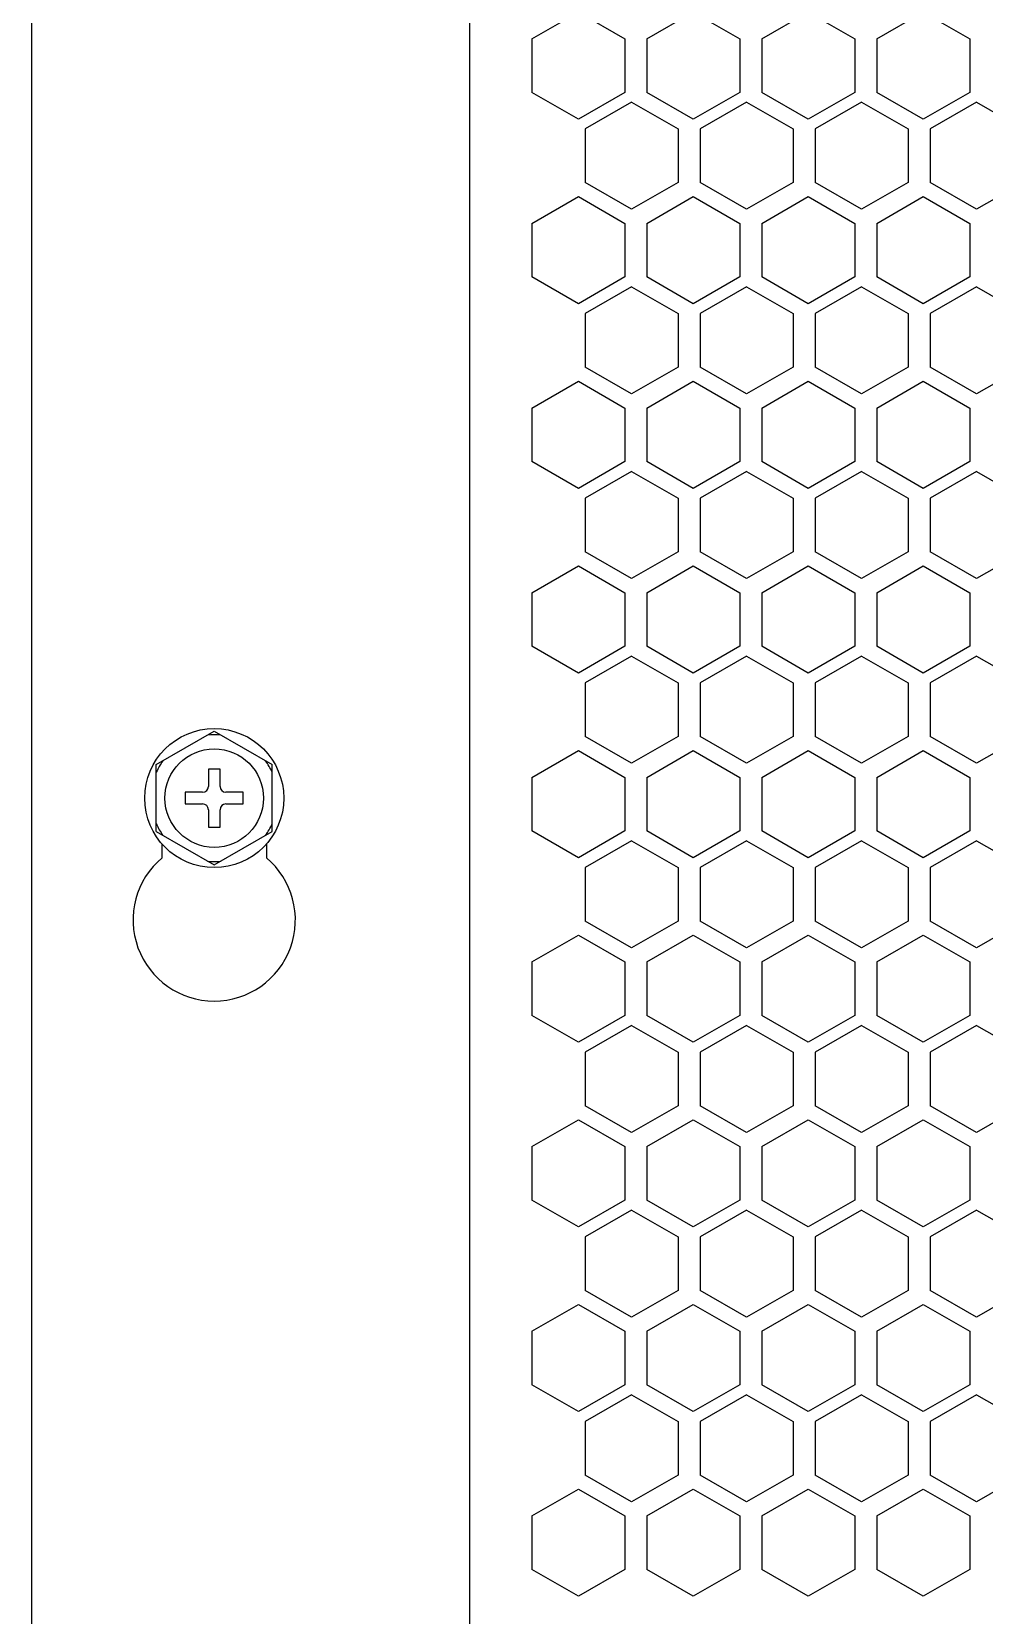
# Model space of a CAD drawing. Header units: millimetres. Extents: x 55614 to 110757, y -66981 to -47484.
# Drawn here: x 78580.1 to 78662.3, y -50470.4 to -50333.7 of the extents above; entities that cross this region are included whole.
import ezdxf

# ---------------------------------------------------------------- set-up
doc = ezdxf.new("R2010")
doc.units = ezdxf.units.MM
doc.layers.add('2401-00437-S-M6-16HWM_0', color=7, linetype='Continuous')
doc.layers.add('4215-0412-2-1_0', color=7, linetype='Continuous')
doc.layers.add('THICK', color=7, linetype='Continuous', lineweight=0)

# ---------------------------------------------------------------- blocks, each defined once
blk = doc.blocks.new('RU67I6756')
at = {"layer": '2401-00437-S-M6-16HWM_0', "color": 0, "linetype": 'Continuous'}
for p, q in [((25291.73, 16393.56), (25296.73, 16396.45)), ((25296.73, 16396.45), (25301.73, 16393.56)), ((25291.73, 16387.79), (25291.73, 16393.56)), ((25296.23, 16393.17), (25296.23, 16391.67)), ((25297.23, 16393.17), (25296.23, 16393.17)), ((25297.23, 16391.67), (25297.23, 16393.17)), ((25301.73, 16387.79), (25301.73, 16393.56)), ((25294.23, 16391.17), (25294.23, 16390.17)), ((25295.73, 16391.17), (25294.23, 16391.17)), ((25294.23, 16390.17), (25295.73, 16390.17)), ((25299.23, 16391.17), (25297.73, 16391.17)), ((25297.73, 16390.17), (25299.23, 16390.17)), ((25299.23, 16390.17), (25299.23, 16391.17)), ((25296.23, 16389.67), (25296.23, 16388.17)), ((25297.23, 16388.17), (25297.23, 16389.67)), ((25291.73, 16387.79), (25296.73, 16384.9)), ((25296.23, 16388.17), (25297.23, 16388.17)), ((25296.73, 16384.9), (25301.73, 16387.79))]:
    blk.add_line(p, q, dxfattribs=at)
for radius in [6, 4.25]:
    blk.add_circle((25296.73, 16390.67), radius, dxfattribs=at)
for centre, radius, start, end in [((25296.73, 16390.67), 5.47, 84.0076, 95.9924), ((25296.73, 16390.67), 5.47, 144.0076, 155.9924), ((25296.73, 16390.67), 5.47, 24.0076, 35.9924), ((25295.73, 16391.67), 0.5, 270, 0), ((25297.73, 16391.67), 0.5, 180, 270), ((25295.73, 16389.67), 0.5, 0, 90), ((25297.73, 16389.67), 0.5, 90, 180), ((25296.73, 16390.67), 5.47, 204.0076, 215.9924), ((25296.73, 16390.67), 5.47, 324.0076, 335.9924), ((25296.73, 16390.67), 5.47, 264.0076, 275.9924)]:
    blk.add_arc(centre, radius, start, end, dxfattribs=at)
at = {"layer": '4215-0412-2-1_0', "color": 0, "linetype": 'Continuous'}
for p, q in [((25318.78, 16291.35), (25318.78, 16587.95)), ((25280.98, 16294.35), (25280.98, 16584.95)), ((25324.14, 16456.18), (25328.14, 16458.49)), ((25328.14, 16458.49), (25332.15, 16456.18)), ((25334.06, 16456.18), (25338.06, 16458.49)), ((25338.06, 16458.49), (25342.07, 16456.18)), ((25343.98, 16456.18), (25347.98, 16458.49)), ((25347.98, 16458.49), (25351.99, 16456.18)), ((25353.9, 16456.18), (25357.9, 16458.49)), ((25357.9, 16458.49), (25361.91, 16456.18)), ((25324.14, 16456.18), (25324.14, 16451.56)), ((25332.15, 16456.18), (25332.15, 16451.56)), ((25334.06, 16456.18), (25334.06, 16451.56)), ((25342.07, 16456.18), (25342.07, 16451.56)), ((25343.98, 16456.18), (25343.98, 16451.56)), ((25351.99, 16456.18), (25351.99, 16451.56)), ((25353.9, 16456.18), (25353.9, 16451.56)), ((25361.91, 16456.18), (25361.91, 16451.56)), ((25328.14, 16449.25), (25324.14, 16451.56)), ((25332.15, 16451.56), (25328.14, 16449.25)), ((25332.74, 16450.71), (25328.74, 16448.4)), ((25332.74, 16450.71), (25336.75, 16448.4)), ((25338.06, 16449.25), (25334.06, 16451.56)), ((25342.07, 16451.56), (25338.06, 16449.25)), ((25342.66, 16450.71), (25338.66, 16448.4)), ((25342.66, 16450.71), (25346.67, 16448.4)), ((25347.98, 16449.25), (25343.98, 16451.56)), ((25351.99, 16451.56), (25347.98, 16449.25)), ((25352.58, 16450.71), (25348.58, 16448.4)), ((25352.58, 16450.71), (25356.59, 16448.4)), ((25357.9, 16449.25), (25353.9, 16451.56)), ((25361.91, 16451.56), (25357.9, 16449.25)), ((25362.5, 16450.71), (25358.5, 16448.4)), ((25362.5, 16450.71), (25366.51, 16448.4)), ((25328.74, 16448.4), (25328.74, 16443.78)), ((25336.75, 16448.4), (25336.75, 16443.78)), ((25338.66, 16448.4), (25338.66, 16443.78)), ((25346.67, 16448.4), (25346.67, 16443.78)), ((25348.58, 16448.4), (25348.58, 16443.78)), ((25356.59, 16448.4), (25356.59, 16443.78)), ((25358.5, 16448.4), (25358.5, 16443.78)), ((25332.74, 16441.47), (25328.74, 16443.78)), ((25336.75, 16443.78), (25332.74, 16441.47)), ((25342.66, 16441.47), (25338.66, 16443.78)), ((25346.67, 16443.78), (25342.66, 16441.47)), ((25352.58, 16441.47), (25348.58, 16443.78)), ((25356.59, 16443.78), (25352.58, 16441.47)), ((25362.5, 16441.47), (25358.5, 16443.78)), ((25366.51, 16443.78), (25362.5, 16441.47)), ((25324.14, 16440.25), (25328.14, 16442.56)), ((25328.14, 16442.56), (25332.15, 16440.25)), ((25334.06, 16440.25), (25338.06, 16442.56)), ((25338.06, 16442.56), (25342.07, 16440.25)), ((25343.98, 16440.25), (25347.98, 16442.56)), ((25347.98, 16442.56), (25351.99, 16440.25)), ((25353.9, 16440.25), (25357.9, 16442.56)), ((25357.9, 16442.56), (25361.91, 16440.25)), ((25324.14, 16440.25), (25324.14, 16435.63)), ((25332.15, 16440.25), (25332.15, 16435.63)), ((25334.06, 16440.25), (25334.06, 16435.63)), ((25342.07, 16440.25), (25342.07, 16435.63)), ((25343.98, 16440.25), (25343.98, 16435.63)), ((25351.99, 16440.25), (25351.99, 16435.63)), ((25353.9, 16440.25), (25353.9, 16435.63)), ((25361.91, 16440.25), (25361.91, 16435.63)), ((25328.14, 16433.32), (25324.14, 16435.63)), ((25332.15, 16435.63), (25328.14, 16433.32)), ((25338.06, 16433.32), (25334.06, 16435.63)), ((25342.07, 16435.63), (25338.06, 16433.32)), ((25347.98, 16433.32), (25343.98, 16435.63)), ((25351.99, 16435.63), (25347.98, 16433.32)), ((25357.9, 16433.32), (25353.9, 16435.63)), ((25361.91, 16435.63), (25357.9, 16433.32)), ((25332.74, 16434.78), (25328.74, 16432.47)), ((25332.74, 16434.78), (25336.75, 16432.47)), ((25342.66, 16434.78), (25338.66, 16432.47)), ((25342.66, 16434.78), (25346.67, 16432.47)), ((25352.58, 16434.78), (25348.58, 16432.47)), ((25352.58, 16434.78), (25356.59, 16432.47)), ((25362.5, 16434.78), (25358.5, 16432.47)), ((25362.5, 16434.78), (25366.51, 16432.47)), ((25328.74, 16432.47), (25328.74, 16427.85)), ((25336.75, 16432.47), (25336.75, 16427.85)), ((25338.66, 16432.47), (25338.66, 16427.85)), ((25346.67, 16432.47), (25346.67, 16427.85)), ((25348.58, 16432.47), (25348.58, 16427.85)), ((25356.59, 16432.47), (25356.59, 16427.85)), ((25358.5, 16432.47), (25358.5, 16427.85)), ((25332.74, 16425.54), (25328.74, 16427.85)), ((25336.75, 16427.85), (25332.74, 16425.54)), ((25342.66, 16425.54), (25338.66, 16427.85)), ((25346.67, 16427.85), (25342.66, 16425.54)), ((25352.58, 16425.54), (25348.58, 16427.85)), ((25356.59, 16427.85), (25352.58, 16425.54)), ((25362.5, 16425.54), (25358.5, 16427.85)), ((25366.51, 16427.85), (25362.5, 16425.54)), ((25324.14, 16424.32), (25328.14, 16426.63)), ((25328.14, 16426.63), (25332.15, 16424.32)), ((25334.06, 16424.32), (25338.06, 16426.63)), ((25338.06, 16426.63), (25342.07, 16424.32)), ((25343.98, 16424.32), (25347.98, 16426.63)), ((25347.98, 16426.63), (25351.99, 16424.32)), ((25353.9, 16424.32), (25357.9, 16426.63)), ((25357.9, 16426.63), (25361.91, 16424.32)), ((25324.14, 16424.32), (25324.14, 16419.7)), ((25332.15, 16424.32), (25332.15, 16419.7)), ((25334.06, 16424.32), (25334.06, 16419.7)), ((25342.07, 16424.32), (25342.07, 16419.7)), ((25343.98, 16424.32), (25343.98, 16419.7)), ((25351.99, 16424.32), (25351.99, 16419.7)), ((25353.9, 16424.32), (25353.9, 16419.7)), ((25361.91, 16424.32), (25361.91, 16419.7)), ((25328.14, 16417.39), (25324.14, 16419.7)), ((25332.15, 16419.7), (25328.14, 16417.39)), ((25332.74, 16418.85), (25328.74, 16416.54)), ((25332.74, 16418.85), (25336.75, 16416.54)), ((25338.06, 16417.39), (25334.06, 16419.7)), ((25342.07, 16419.7), (25338.06, 16417.39)), ((25342.66, 16418.85), (25338.66, 16416.54)), ((25342.66, 16418.85), (25346.67, 16416.54)), ((25347.98, 16417.39), (25343.98, 16419.7)), ((25351.99, 16419.7), (25347.98, 16417.39)), ((25352.58, 16418.85), (25348.58, 16416.54)), ((25352.58, 16418.85), (25356.59, 16416.54)), ((25357.9, 16417.39), (25353.9, 16419.7)), ((25361.91, 16419.7), (25357.9, 16417.39)), ((25362.5, 16418.85), (25358.5, 16416.54)), ((25362.5, 16418.85), (25366.51, 16416.54)), ((25328.74, 16416.54), (25328.74, 16411.92)), ((25336.75, 16416.54), (25336.75, 16411.92)), ((25338.66, 16416.54), (25338.66, 16411.92)), ((25346.67, 16416.54), (25346.67, 16411.92)), ((25348.58, 16416.54), (25348.58, 16411.92)), ((25356.59, 16416.54), (25356.59, 16411.92)), ((25358.5, 16416.54), (25358.5, 16411.92)), ((25324.14, 16408.39), (25328.14, 16410.7)), ((25328.14, 16410.7), (25332.15, 16408.39)), ((25332.74, 16409.61), (25328.74, 16411.92)), ((25336.75, 16411.92), (25332.74, 16409.61)), ((25334.06, 16408.39), (25338.06, 16410.7)), ((25338.06, 16410.7), (25342.07, 16408.39)), ((25342.66, 16409.61), (25338.66, 16411.92)), ((25346.67, 16411.92), (25342.66, 16409.61)), ((25343.98, 16408.39), (25347.98, 16410.7)), ((25347.98, 16410.7), (25351.99, 16408.39)), ((25352.58, 16409.61), (25348.58, 16411.92)), ((25356.59, 16411.92), (25352.58, 16409.61)), ((25353.9, 16408.39), (25357.9, 16410.7)), ((25357.9, 16410.7), (25361.91, 16408.39)), ((25362.5, 16409.61), (25358.5, 16411.92)), ((25366.51, 16411.92), (25362.5, 16409.61)), ((25324.14, 16408.39), (25324.14, 16403.77)), ((25332.15, 16408.39), (25332.15, 16403.77)), ((25334.06, 16408.39), (25334.06, 16403.77)), ((25342.07, 16408.39), (25342.07, 16403.77)), ((25343.98, 16408.39), (25343.98, 16403.77)), ((25351.99, 16408.39), (25351.99, 16403.77)), ((25353.9, 16408.39), (25353.9, 16403.77)), ((25361.91, 16408.39), (25361.91, 16403.77)), ((25328.14, 16401.46), (25324.14, 16403.77)), ((25332.15, 16403.77), (25328.14, 16401.46)), ((25332.74, 16402.92), (25328.74, 16400.61)), ((25332.74, 16402.92), (25336.75, 16400.61)), ((25338.06, 16401.46), (25334.06, 16403.77)), ((25342.07, 16403.77), (25338.06, 16401.46)), ((25342.66, 16402.92), (25338.66, 16400.61)), ((25342.66, 16402.92), (25346.67, 16400.61)), ((25347.98, 16401.46), (25343.98, 16403.77)), ((25351.99, 16403.77), (25347.98, 16401.46)), ((25352.58, 16402.92), (25348.58, 16400.61)), ((25352.58, 16402.92), (25356.59, 16400.61)), ((25357.9, 16401.46), (25353.9, 16403.77)), ((25361.91, 16403.77), (25357.9, 16401.46)), ((25362.5, 16402.92), (25358.5, 16400.61)), ((25362.5, 16402.92), (25366.51, 16400.61)), ((25328.74, 16400.61), (25328.74, 16395.99)), ((25336.75, 16400.61), (25336.75, 16395.99)), ((25338.66, 16400.61), (25338.66, 16395.99)), ((25346.67, 16400.61), (25346.67, 16395.99)), ((25348.58, 16400.61), (25348.58, 16395.99)), ((25356.59, 16400.61), (25356.59, 16395.99)), ((25358.5, 16400.61), (25358.5, 16395.99)), ((25332.74, 16393.68), (25328.74, 16395.99)), ((25336.75, 16395.99), (25332.74, 16393.68)), ((25342.66, 16393.68), (25338.66, 16395.99)), ((25346.67, 16395.99), (25342.66, 16393.68)), ((25352.58, 16393.68), (25348.58, 16395.99)), ((25356.59, 16395.99), (25352.58, 16393.68)), ((25362.5, 16393.68), (25358.5, 16395.99)), ((25366.51, 16395.99), (25362.5, 16393.68)), ((25324.14, 16392.46), (25328.14, 16394.77)), ((25328.14, 16394.77), (25332.15, 16392.46)), ((25334.06, 16392.46), (25338.06, 16394.77)), ((25338.06, 16394.77), (25342.07, 16392.46)), ((25343.98, 16392.46), (25347.98, 16394.77)), ((25347.98, 16394.77), (25351.99, 16392.46)), ((25353.9, 16392.46), (25357.9, 16394.77)), ((25357.9, 16394.77), (25361.91, 16392.46)), ((25324.14, 16392.46), (25324.14, 16387.84)), ((25332.15, 16392.46), (25332.15, 16387.84)), ((25334.06, 16392.46), (25334.06, 16387.84)), ((25342.07, 16392.46), (25342.07, 16387.84)), ((25343.98, 16392.46), (25343.98, 16387.84)), ((25351.99, 16392.46), (25351.99, 16387.84)), ((25353.9, 16392.46), (25353.9, 16387.84)), ((25361.91, 16392.46), (25361.91, 16387.84)), ((25328.14, 16385.53), (25324.14, 16387.84)), ((25332.15, 16387.84), (25328.14, 16385.53)), ((25338.06, 16385.53), (25334.06, 16387.84)), ((25342.07, 16387.84), (25338.06, 16385.53)), ((25347.98, 16385.53), (25343.98, 16387.84)), ((25351.99, 16387.84), (25347.98, 16385.53)), ((25357.9, 16385.53), (25353.9, 16387.84)), ((25361.91, 16387.84), (25357.9, 16385.53)), ((25292.23, 16385.53), (25292.23, 16386.72)), ((25301.23, 16386.72), (25301.23, 16385.53)), ((25332.74, 16386.99), (25328.74, 16384.68)), ((25332.74, 16386.99), (25336.75, 16384.68)), ((25342.66, 16386.99), (25338.66, 16384.68)), ((25342.66, 16386.99), (25346.67, 16384.68)), ((25352.58, 16386.99), (25348.58, 16384.68)), ((25352.58, 16386.99), (25356.59, 16384.68)), ((25362.5, 16386.99), (25358.5, 16384.68)), ((25362.5, 16386.99), (25366.51, 16384.68)), ((25328.74, 16384.68), (25328.74, 16380.06)), ((25336.75, 16384.68), (25336.75, 16380.06)), ((25338.66, 16384.68), (25338.66, 16380.06)), ((25346.67, 16384.68), (25346.67, 16380.06)), ((25348.58, 16384.68), (25348.58, 16380.06)), ((25356.59, 16384.68), (25356.59, 16380.06)), ((25358.5, 16384.68), (25358.5, 16380.06)), ((25332.74, 16377.75), (25328.74, 16380.06)), ((25336.75, 16380.06), (25332.74, 16377.75)), ((25342.66, 16377.75), (25338.66, 16380.06)), ((25346.67, 16380.06), (25342.66, 16377.75)), ((25352.58, 16377.75), (25348.58, 16380.06)), ((25356.59, 16380.06), (25352.58, 16377.75)), ((25362.5, 16377.75), (25358.5, 16380.06)), ((25366.51, 16380.06), (25362.5, 16377.75)), ((25324.14, 16376.53), (25328.14, 16378.84)), ((25328.14, 16378.84), (25332.15, 16376.53)), ((25334.06, 16376.53), (25338.06, 16378.84)), ((25338.06, 16378.84), (25342.07, 16376.53)), ((25343.98, 16376.53), (25347.98, 16378.84)), ((25347.98, 16378.84), (25351.99, 16376.53)), ((25353.9, 16376.53), (25357.9, 16378.84)), ((25357.9, 16378.84), (25361.91, 16376.53)), ((25324.14, 16376.53), (25324.14, 16371.91)), ((25332.15, 16376.53), (25332.15, 16371.91)), ((25334.06, 16376.53), (25334.06, 16371.91)), ((25342.07, 16376.53), (25342.07, 16371.91)), ((25343.98, 16376.53), (25343.98, 16371.91)), ((25351.99, 16376.53), (25351.99, 16371.91)), ((25353.9, 16376.53), (25353.9, 16371.91)), ((25361.91, 16376.53), (25361.91, 16371.91)), ((25328.14, 16369.6), (25324.14, 16371.91)), ((25332.15, 16371.91), (25328.14, 16369.6)), ((25332.74, 16371.06), (25328.74, 16368.75)), ((25332.74, 16371.06), (25336.75, 16368.75)), ((25338.06, 16369.6), (25334.06, 16371.91)), ((25342.07, 16371.91), (25338.06, 16369.6)), ((25342.66, 16371.06), (25338.66, 16368.75)), ((25342.66, 16371.06), (25346.67, 16368.75)), ((25347.98, 16369.6), (25343.98, 16371.91)), ((25351.99, 16371.91), (25347.98, 16369.6)), ((25352.58, 16371.06), (25348.58, 16368.75)), ((25352.58, 16371.06), (25356.59, 16368.75)), ((25357.9, 16369.6), (25353.9, 16371.91)), ((25361.91, 16371.91), (25357.9, 16369.6)), ((25362.5, 16371.06), (25358.5, 16368.75)), ((25362.5, 16371.06), (25366.51, 16368.75)), ((25328.74, 16368.75), (25328.74, 16364.13)), ((25336.75, 16368.75), (25336.75, 16364.13)), ((25338.66, 16368.75), (25338.66, 16364.13)), ((25346.67, 16368.75), (25346.67, 16364.13)), ((25348.58, 16368.75), (25348.58, 16364.13)), ((25356.59, 16368.75), (25356.59, 16364.13)), ((25358.5, 16368.75), (25358.5, 16364.13)), ((25324.14, 16360.6), (25328.14, 16362.91)), ((25328.14, 16362.91), (25332.15, 16360.6)), ((25332.74, 16361.82), (25328.74, 16364.13)), ((25336.75, 16364.13), (25332.74, 16361.82)), ((25334.06, 16360.6), (25338.06, 16362.91)), ((25338.06, 16362.91), (25342.07, 16360.6)), ((25342.66, 16361.82), (25338.66, 16364.13)), ((25346.67, 16364.13), (25342.66, 16361.82)), ((25343.98, 16360.6), (25347.98, 16362.91)), ((25347.98, 16362.91), (25351.99, 16360.6)), ((25352.58, 16361.82), (25348.58, 16364.13)), ((25356.59, 16364.13), (25352.58, 16361.82)), ((25353.9, 16360.6), (25357.9, 16362.91)), ((25357.9, 16362.91), (25361.91, 16360.6)), ((25362.5, 16361.82), (25358.5, 16364.13)), ((25366.51, 16364.13), (25362.5, 16361.82)), ((25324.14, 16360.6), (25324.14, 16355.98)), ((25332.15, 16360.6), (25332.15, 16355.98)), ((25334.06, 16360.6), (25334.06, 16355.98)), ((25342.07, 16360.6), (25342.07, 16355.98)), ((25343.98, 16360.6), (25343.98, 16355.98)), ((25351.99, 16360.6), (25351.99, 16355.98)), ((25353.9, 16360.6), (25353.9, 16355.98)), ((25361.91, 16360.6), (25361.91, 16355.98)), ((25328.14, 16353.67), (25324.14, 16355.98)), ((25332.15, 16355.98), (25328.14, 16353.67)), ((25332.74, 16355.13), (25328.74, 16352.82)), ((25332.74, 16355.13), (25336.75, 16352.82)), ((25338.06, 16353.67), (25334.06, 16355.98)), ((25342.07, 16355.98), (25338.06, 16353.67)), ((25342.66, 16355.13), (25338.66, 16352.82)), ((25342.66, 16355.13), (25346.67, 16352.82)), ((25347.98, 16353.67), (25343.98, 16355.98)), ((25351.99, 16355.98), (25347.98, 16353.67)), ((25352.58, 16355.13), (25348.58, 16352.82)), ((25352.58, 16355.13), (25356.59, 16352.82)), ((25357.9, 16353.67), (25353.9, 16355.98)), ((25361.91, 16355.98), (25357.9, 16353.67)), ((25362.5, 16355.13), (25358.5, 16352.82)), ((25362.5, 16355.13), (25366.51, 16352.82)), ((25328.74, 16352.82), (25328.74, 16348.2)), ((25336.75, 16352.82), (25336.75, 16348.2)), ((25338.66, 16352.82), (25338.66, 16348.2)), ((25346.67, 16352.82), (25346.67, 16348.2)), ((25348.58, 16352.82), (25348.58, 16348.2)), ((25356.59, 16352.82), (25356.59, 16348.2)), ((25358.5, 16352.82), (25358.5, 16348.2)), ((25332.74, 16345.89), (25328.74, 16348.2)), ((25336.75, 16348.2), (25332.74, 16345.89)), ((25342.66, 16345.89), (25338.66, 16348.2)), ((25346.67, 16348.2), (25342.66, 16345.89)), ((25352.58, 16345.89), (25348.58, 16348.2)), ((25356.59, 16348.2), (25352.58, 16345.89)), ((25362.5, 16345.89), (25358.5, 16348.2)), ((25366.51, 16348.2), (25362.5, 16345.89)), ((25324.14, 16344.67), (25328.14, 16346.98)), ((25328.14, 16346.98), (25332.15, 16344.67)), ((25334.06, 16344.67), (25338.06, 16346.98)), ((25338.06, 16346.98), (25342.07, 16344.67)), ((25343.98, 16344.67), (25347.98, 16346.98)), ((25347.98, 16346.98), (25351.99, 16344.67)), ((25353.9, 16344.67), (25357.9, 16346.98)), ((25357.9, 16346.98), (25361.91, 16344.67)), ((25324.14, 16344.67), (25324.14, 16340.05)), ((25332.15, 16344.67), (25332.15, 16340.05)), ((25334.06, 16344.67), (25334.06, 16340.05)), ((25342.07, 16344.67), (25342.07, 16340.05)), ((25343.98, 16344.67), (25343.98, 16340.05)), ((25351.99, 16344.67), (25351.99, 16340.05)), ((25353.9, 16344.67), (25353.9, 16340.05)), ((25361.91, 16344.67), (25361.91, 16340.05)), ((25328.14, 16337.74), (25324.14, 16340.05)), ((25332.15, 16340.05), (25328.14, 16337.74)), ((25338.06, 16337.74), (25334.06, 16340.05)), ((25342.07, 16340.05), (25338.06, 16337.74)), ((25347.98, 16337.74), (25343.98, 16340.05)), ((25351.99, 16340.05), (25347.98, 16337.74)), ((25357.9, 16337.74), (25353.9, 16340.05)), ((25361.91, 16340.05), (25357.9, 16337.74)), ((25332.74, 16339.2), (25328.74, 16336.89)), ((25332.74, 16339.2), (25336.75, 16336.89)), ((25342.66, 16339.2), (25338.66, 16336.89)), ((25342.66, 16339.2), (25346.67, 16336.89)), ((25352.58, 16339.2), (25348.58, 16336.89)), ((25352.58, 16339.2), (25356.59, 16336.89)), ((25362.5, 16339.2), (25358.5, 16336.89)), ((25362.5, 16339.2), (25366.51, 16336.89)), ((25328.74, 16336.89), (25328.74, 16332.27)), ((25336.75, 16336.89), (25336.75, 16332.27)), ((25338.66, 16336.89), (25338.66, 16332.27)), ((25346.67, 16336.89), (25346.67, 16332.27)), ((25348.58, 16336.89), (25348.58, 16332.27)), ((25356.59, 16336.89), (25356.59, 16332.27)), ((25358.5, 16336.89), (25358.5, 16332.27)), ((25332.74, 16329.96), (25328.74, 16332.27)), ((25336.75, 16332.27), (25332.74, 16329.96)), ((25342.66, 16329.96), (25338.66, 16332.27)), ((25346.67, 16332.27), (25342.66, 16329.96)), ((25352.58, 16329.96), (25348.58, 16332.27)), ((25356.59, 16332.27), (25352.58, 16329.96)), ((25362.5, 16329.96), (25358.5, 16332.27)), ((25366.51, 16332.27), (25362.5, 16329.96)), ((25324.14, 16328.74), (25328.14, 16331.05)), ((25328.14, 16331.05), (25332.15, 16328.74)), ((25334.06, 16328.74), (25338.06, 16331.05)), ((25338.06, 16331.05), (25342.07, 16328.74)), ((25343.98, 16328.74), (25347.98, 16331.05)), ((25347.98, 16331.05), (25351.99, 16328.74)), ((25353.9, 16328.74), (25357.9, 16331.05)), ((25357.9, 16331.05), (25361.91, 16328.74)), ((25324.14, 16328.74), (25324.14, 16324.12)), ((25332.15, 16328.74), (25332.15, 16324.12)), ((25334.06, 16328.74), (25334.06, 16324.12)), ((25342.07, 16328.74), (25342.07, 16324.12)), ((25343.98, 16328.74), (25343.98, 16324.12)), ((25351.99, 16328.74), (25351.99, 16324.12)), ((25353.9, 16328.74), (25353.9, 16324.12)), ((25361.91, 16328.74), (25361.91, 16324.12)), ((25328.14, 16321.81), (25324.14, 16324.12)), ((25332.15, 16324.12), (25328.14, 16321.81)), ((25338.06, 16321.81), (25334.06, 16324.12)), ((25342.07, 16324.12), (25338.06, 16321.81)), ((25347.98, 16321.81), (25343.98, 16324.12)), ((25351.99, 16324.12), (25347.98, 16321.81)), ((25357.9, 16321.81), (25353.9, 16324.12)), ((25361.91, 16324.12), (25357.9, 16321.81))]:
    blk.add_line(p, q, dxfattribs=at)
blk.add_arc((25296.73, 16380.16), 7, 130.0052, 49.9948, dxfattribs=at)

msp = doc.modelspace()

# ---------------------------------------------------------------- block references
at = {"layer": 'THICK', "lineweight": -3}
msp.add_blockref('RU67I6756', (53299.141, -66790.529), dxfattribs=at)

doc.saveas('drawing.dxf')
